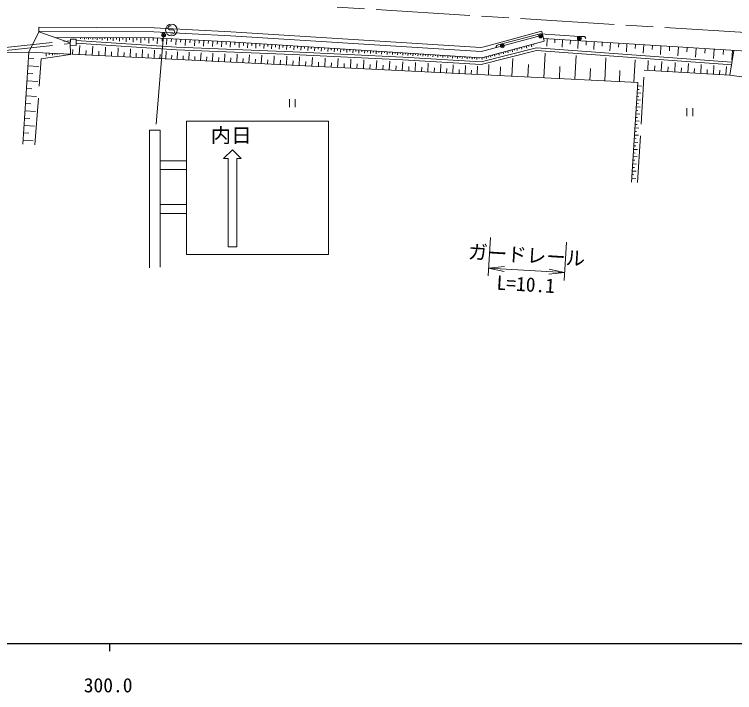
# Model space of a CAD drawing. Units: millimetres, scale not verified. Extents: x 40000 to 680000, y 20000 to 380000.
# Drawn here: x 355850 to 448004, y 198715 to 285474 of the extents above; entities that cross this region are included whole.
import ezdxf
from ezdxf.enums import TextEntityAlignment as Align

# ---------------------------------------------------------------- set-up
doc = ezdxf.new("R2010")
doc.units = ezdxf.units.MM
doc.header["$LTSCALE"] = 1000
doc.header["$PDMODE"] = 32
doc.header["$PDSIZE"] = 500
doc.linetypes.add('CHAIN', pattern=[18.5, 12, -1.5, 3.5, -1.5])
doc.linetypes.add('DASHED', pattern=[7.5, 6, -1.5])
for name, color, linetype, lineweight in [('M-BGD', 7, 'Continuous', 13), ('M-BMK', 2, 'CHAIN', 13), ('M-STR-HTXT', 7, 'Continuous', 13), ('M-STR-STRC', 7, 'Continuous', 13), ('M-TTL-BAND', 7, 'Continuous', 25), ('M-WORK', 1, 'Continuous', 13)]:
    doc.layers.add(name, color=color, linetype=linetype, lineweight=lineweight)
doc.styles.add('ＭＳ ゴシック', font='')
doc.styles.get('ＭＳ ゴシック').set_extended_font_data('MS Gothic')

# ---------------------------------------------------------------- blocks, each defined once
blk = doc.blocks.new('open_arrow')
at = {"color": 0, "linetype": 'Continuous', "lineweight": -2}
blk.add_lwpolyline([(7.5, 1.25), (0, 0), (7.5, -1.25)], dxfattribs=at)

msp = doc.modelspace()

# ---------------------------------------------------------------- linework, layer by layer
at = {"layer": 'M-BGD'}
for p, q in [((375607, 283936), (375497, 283767)), ((375710, 283997), (375607, 283936)), ((375829, 284032), (375710, 283997)), ((375911, 284010), (375829, 284032)), ((357700, 280622), (358958, 283254)), ((358958, 283254), (358979, 283824)), ((358958, 283254), (362984, 281851)), ((358977, 283324), (373705, 283264)), ((358979, 283824), (373719, 283764)), ((373705, 283264), (383518, 282744)), ((373719, 283764), (383547, 283244)), ((375497, 283767), (375562, 283597)), ((375562, 283597), (375690, 283498)), ((375690, 283498), (376173, 283503)), ((375900, 282961), (375803, 283008)), ((376101, 282974), (375900, 282961)), ((376282, 283080), (376101, 282974)), ((376173, 283503), (376301, 283404)), ((376366, 283234), (376282, 283080)), ((376301, 283404), (376366, 283234)), ((383547, 283244), (415526, 281235)), ((415973, 281337), (423287, 283318)), ((423120, 282969), (418219, 281699)), ((428167, 282668), (423120, 282969)), ((423347, 283297), (423627, 282064)), ((373682, 282465), (361075, 282516)), ((363761, 282141), (376598, 281303)), ((364305, 282503), (364304, 282355)), ((364555, 282502), (364554, 282428)), ((364805, 282501), (364804, 282323)), ((365061, 282500), (365061, 282411)), ((365318, 282499), (365317, 282289)), ((365594, 282497), (365593, 282393)), ((365869, 282496), (365868, 282253)), ((366165, 282495), (366165, 282374)), ((366461, 282494), (366460, 282215)), ((366778, 282493), (366778, 282353)), ((367096, 282491), (367095, 282173)), ((367437, 282490), (367436, 282331)), ((367778, 282489), (367776, 282129)), ((368144, 282487), (368143, 282307)), ((368509, 282486), (368508, 282081)), ((368902, 282484), (368901, 282282)), ((369295, 282482), (369293, 282030)), ((369717, 282481), (369716, 282254)), ((370138, 282479), (370136, 281975)), ((370591, 282477), (370590, 282225)), ((371043, 282475), (371041, 281916)), ((371529, 282473), (371528, 282193)), ((372015, 282471), (372012, 281852)), ((372536, 282469), (372535, 282160)), ((373058, 282467), (373055, 281784)), ((373617, 282465), (373616, 282123)), ((373682, 282465), (383472, 281946)), ((374176, 282438), (374138, 281714)), ((374761, 282407), (374742, 282045)), ((375345, 282376), (375306, 281638)), ((375938, 282345), (375919, 281976)), ((376531, 282314), (376491, 281560)), ((377133, 282282), (377113, 281905)), ((377735, 282250), (377695, 281508)), ((378330, 282218), (378310, 281847)), ((378925, 282187), (378886, 281458)), ((379512, 282156), (379492, 281791)), ((380099, 282125), (380061, 281410)), ((380677, 282094), (380658, 281736)), ((381256, 282063), (381219, 281362)), ((381826, 282033), (381808, 281682)), ((382397, 282003), (382360, 281315)), ((383518, 282744), (415567, 280732)), ((416094, 280852), (423417, 282836)), ((416287, 280075), (423627, 282064)), ((424034, 282348), (423976, 281418)), ((425017, 282287), (424988, 281822)), ((426001, 282225), (425941, 281273)), ((427002, 282163), (426972, 281687)), ((428003, 282100), (427942, 281125)), ((428666, 282638), (428167, 282668)), ((428666, 282638), (428746, 282633)), ((428746, 282633), (428795, 282620)), ((428795, 282620), (428853, 282587)), ((428853, 282587), (428892, 282555)), ((428892, 282555), (428919, 282513)), ((428919, 282513), (428946, 282451)), ((428946, 282451), (428953, 282401)), ((428953, 282401), (428951, 282371)), ((429023, 282036), (428992, 281549)), ((363048, 280365), (362984, 281851)), ((363738, 281792), (376579, 280953)), ((364154, 280344), (364212, 281510)), ((365822, 280261), (365879, 281401)), ((367459, 280179), (367515, 281294)), ((369068, 280099), (369122, 281190)), ((370647, 280020), (370701, 281087)), ((376598, 281303), (391459, 280688)), ((382960, 281973), (382941, 281629)), ((383472, 281946), (415631, 279926)), ((383522, 281943), (383480, 281268)), ((384076, 281908), (384055, 281571)), ((384631, 281873), (384590, 281222)), ((385171, 281839), (385150, 281514)), ((385711, 281805), (385671, 281178)), ((386237, 281772), (386217, 281458)), ((386763, 281739), (386725, 281134)), ((387276, 281707), (387257, 281404)), ((387789, 281675), (387752, 281092)), ((388288, 281643), (388270, 281352)), ((388788, 281612), (388753, 281050)), ((389275, 281581), (389257, 281301)), ((389761, 281551), (389727, 281010)), ((390236, 281521), (390219, 281251)), ((390710, 281491), (390677, 280971)), ((391172, 281462), (391156, 281202)), ((391634, 281433), (391603, 280932)), ((392085, 281405), (392069, 281154)), ((392535, 281377), (392505, 280889)), ((392978, 281349), (392963, 281105)), ((393420, 281321), (393391, 280847)), ((393855, 281294), (393840, 281057)), ((394289, 281266), (394260, 280805)), ((394716, 281240), (394701, 281009)), ((395142, 281213), (395114, 280765)), ((395561, 281187), (395547, 280963)), ((395979, 281160), (395952, 280725)), ((396390, 281135), (396377, 280917)), ((396801, 281109), (396775, 280686)), ((397205, 281083), (397192, 280872)), ((415526, 281235), (415973, 281337)), ((415558, 279418), (422636, 281216)), ((417498, 281294), (417502, 281358)), ((417508, 281256), (417498, 281294)), ((417502, 281358), (417519, 281413)), ((417519, 281413), (417554, 281474)), ((417554, 281474), (417595, 281516)), ((417595, 281516), (417658, 281553)), ((417658, 281553), (417735, 281573)), ((418219, 281699), (417735, 281573)), ((420122, 281114), (420193, 280854)), ((420423, 281196), (420458, 281065)), ((420724, 281277), (420797, 281007)), ((421031, 281360), (421067, 281225)), ((421338, 281444), (421414, 281164)), ((421650, 281528), (421688, 281388)), ((421963, 281613), (422042, 281323)), ((422282, 281699), (422321, 281554)), ((422636, 281216), (447670, 279368)), ((430042, 281973), (429980, 280975)), ((431080, 281908), (431049, 281409)), ((432118, 281843), (432054, 280822)), ((433175, 281777), (433143, 281266)), ((434232, 281711), (434166, 280666)), ((435308, 281644), (435275, 281121)), ((436384, 281577), (436317, 280507)), ((437479, 281509), (437446, 280973)), ((438575, 281440), (438507, 280345)), ((439690, 281370), (439656, 280823)), ((440806, 281301), (440736, 280180)), ((441942, 281230), (441907, 280670)), ((443078, 281159), (443006, 280013)), ((444234, 281087), (444198, 280514)), ((354750, 280575), (357700, 280622)), ((357700, 280622), (356932, 268893)), ((357700, 280622), (363043, 280399)), ((359920, 280529), (359903, 280114)), ((360319, 280513), (360310, 280305)), ((360718, 280496), (360707, 280242)), ((361020, 280483), (361015, 280356)), ((361323, 280471), (361317, 280338)), ((361573, 280460), (361570, 280394)), ((363215, 280391), (435617, 276774)), ((363305, 280387), (363334, 280970)), ((364988, 280303), (365016, 280873)), ((366641, 280220), (366668, 280778)), ((368264, 280139), (368291, 280684)), ((369858, 280060), (369884, 280593)), ((371423, 279981), (371449, 280503)), ((372198, 279943), (372250, 280985)), ((372960, 279904), (372985, 280414)), ((373721, 279866), (373772, 280886)), ((374469, 279829), (374494, 280327)), ((375217, 279792), (375267, 280788)), ((375954, 279755), (375978, 280244)), ((376579, 280953), (391443, 280338)), ((376691, 279718), (376740, 280696)), ((377435, 279681), (377460, 280176)), ((378180, 279644), (378229, 280635)), ((379684, 279569), (379734, 280573)), ((381204, 279493), (381255, 280510)), ((382740, 279416), (382792, 280446)), ((384292, 279338), (384345, 280382)), ((385861, 279260), (385913, 280317)), ((387445, 279181), (387498, 280251)), ((389046, 279101), (389100, 280185)), ((391443, 280338), (405549, 279668)), ((391459, 280688), (405567, 280018)), ((397608, 281058), (397583, 280647)), ((398005, 281033), (397992, 280828)), ((398401, 281008), (398376, 280610)), ((398789, 280984), (398777, 280785)), ((399178, 280959), (399154, 280573)), ((399560, 280936), (399548, 280742)), ((399942, 280912), (399918, 280536)), ((400317, 280888), (400305, 280700)), ((400691, 280864), (400669, 280501)), ((401059, 280841), (401048, 280660)), ((401427, 280818), (401405, 280466)), ((401789, 280796), (401777, 280619)), ((402150, 280773), (402128, 280431)), ((402504, 280751), (402494, 280580)), ((402859, 280728), (402838, 280398)), ((403207, 280707), (403197, 280541)), ((403555, 280685), (403535, 280365)), ((403897, 280663), (403887, 280503)), ((404239, 280642), (404219, 280332)), ((404574, 280621), (404565, 280466)), ((404910, 280600), (404891, 280300)), ((405239, 280579), (405230, 280429)), ((405569, 280558), (405550, 280269)), ((405892, 280538), (405883, 280393)), ((406215, 280518), (406197, 280230)), ((406537, 280497), (406528, 280354)), ((406859, 280477), (406841, 280192)), ((407180, 280457), (407171, 280314)), ((407501, 280437), (407483, 280153)), ((407821, 280417), (407812, 280275)), ((408141, 280397), (408123, 280115)), ((408460, 280377), (408451, 280236)), ((408778, 280357), (408761, 280077)), ((409096, 280337), (409087, 280197)), ((409414, 280317), (409396, 280039)), ((409731, 280297), (409722, 280158)), ((410047, 280277), (410030, 280001)), ((410363, 280257), (410354, 280119)), ((410678, 280237), (410661, 279963)), ((410993, 280218), (410984, 280080)), ((411307, 280198), (411290, 279925)), ((411621, 280178), (411612, 280042)), ((411934, 280158), (411917, 279887)), ((415567, 280732), (416094, 280852)), ((415591, 279066), (422667, 280863)), ((416738, 280197), (416794, 279990)), ((417007, 280270), (417035, 280167)), ((417276, 280343), (417334, 280128)), ((417550, 280417), (417579, 280310)), ((417824, 280491), (417885, 280267)), ((418103, 280567), (418133, 280455)), ((418382, 280643), (418445, 280410)), ((418667, 280720), (418698, 280603)), ((418951, 280797), (419017, 280555)), ((419241, 280875), (419274, 280754)), ((419531, 280954), (419599, 280703)), ((419826, 281034), (419860, 280908)), ((422667, 280863), (447644, 279019)), ((423605, 277374), (423763, 280528)), ((427564, 277176), (427716, 280225)), ((445391, 281015), (445317, 279842)), ((446568, 280941), (446531, 280355)), ((447384, 277711), (447927, 280856)), ((447746, 280868), (447671, 279668)), ((357653, 279893), (358346, 279848)), ((378932, 279606), (378957, 280108)), ((380444, 279531), (380470, 280039)), ((381972, 279454), (381998, 279969)), ((383516, 279377), (383543, 279899)), ((385076, 279299), (385103, 279828)), ((386653, 279220), (386680, 279756)), ((388245, 279141), (388273, 279683)), ((389855, 279060), (389882, 279610)), ((390664, 279020), (390718, 280118)), ((391477, 278979), (391505, 279533)), ((392291, 278939), (392346, 280045)), ((393107, 278898), (393135, 279453)), ((393924, 278857), (393979, 279968)), ((394742, 278816), (394770, 279373)), ((395561, 278775), (395616, 279890)), ((396382, 278734), (396410, 279294)), ((397203, 278693), (397259, 279812)), ((398850, 278611), (398906, 279734)), ((400501, 278528), (400558, 279655)), ((402158, 278446), (402214, 279576)), ((403819, 278363), (403876, 279497)), ((405485, 278279), (405542, 279418)), ((405549, 279668), (415591, 279066)), ((405567, 280018), (415558, 279418)), ((407132, 278197), (407188, 279319)), ((412247, 280139), (412238, 280003)), ((412559, 280119), (412542, 279850)), ((412871, 280100), (412862, 279965)), ((413182, 280080), (413165, 279812)), ((413492, 280061), (413484, 279927)), ((413803, 280041), (413786, 279775)), ((414112, 280022), (414103, 279889)), ((414421, 280002), (414404, 279738)), ((414729, 279983), (414721, 279851)), ((415038, 279964), (415021, 279701)), ((415345, 279944), (415336, 279813)), ((415631, 279926), (416287, 280075)), ((415651, 279931), (415701, 279713)), ((415929, 279994), (415953, 279885)), ((416206, 280057), (416252, 279853)), ((416472, 280125), (416500, 280024)), ((419520, 277578), (419633, 279846)), ((431400, 276985), (431547, 279932)), ((435118, 276799), (435260, 279647)), ((436884, 278330), (436956, 279557)), ((438625, 278227), (438696, 279429)), ((440336, 278126), (440405, 279303)), ((357588, 278911), (358975, 278821)), ((398026, 278652), (398054, 279213)), ((399675, 278570), (399704, 279133)), ((401329, 278487), (401358, 279052)), ((402988, 278404), (403017, 278972)), ((404652, 278321), (404681, 278890)), ((406309, 278238), (406337, 278799)), ((407945, 278156), (407973, 278710)), ((408759, 278116), (408814, 279222)), ((409563, 278076), (409590, 278621)), ((410366, 278035), (410421, 279126)), ((411161, 277996), (411188, 278533)), ((411955, 277956), (412009, 279030)), ((412740, 277917), (412766, 278446)), ((413525, 277878), (413578, 278936)), ((414301, 277839), (414327, 278360)), ((415076, 277800), (415128, 278843)), ((416499, 277729), (416566, 279067)), ((418010, 277654), (418066, 278788)), ((421563, 277476), (421641, 279053)), ((425584, 277275), (425661, 278800)), ((429482, 277080), (429556, 278554)), ((433259, 276892), (433330, 278316)), ((447384, 277711), (436453, 278355)), ((437754, 278278), (437790, 278879)), ((439481, 278177), (439515, 278765)), ((441177, 278077), (441211, 278652)), ((442017, 278027), (442085, 279178)), ((442843, 277979), (442876, 278542)), ((443668, 277930), (443735, 279057)), ((444480, 277882), (444512, 278434)), ((445291, 277835), (445356, 278937)), ((446088, 277788), (446120, 278327)), ((446885, 277741), (446948, 278819)), ((357525, 277940), (358210, 277895)), ((451365, 277160), (447384, 277711)), ((357461, 276968), (358831, 276878)), ((435617, 276774), (434802, 264011)), ((357398, 276006), (358075, 275962)), ((435561, 275886), (435807, 275870)), ((435589, 276331), (436078, 276300)), ((357335, 275044), (358689, 274956)), ((391032, 274622), (391032, 273622)), ((391782, 273622), (391782, 274622)), ((435504, 274995), (435751, 274979)), ((435532, 275441), (436024, 275410)), ((357273, 274093), (357941, 274049)), ((435447, 274101), (435695, 274085)), ((435475, 274549), (435970, 274517)), ((357210, 273141), (358547, 273053)), ((435389, 273203), (435639, 273187)), ((435418, 273653), (435915, 273621)), ((441901, 273471), (441901, 272471)), ((442651, 272471), (442651, 273471)), ((357149, 272199), (357809, 272156)), ((435332, 272302), (435583, 272286)), ((435361, 272754), (435861, 272722)), ((357087, 271257), (358408, 271170)), ((435245, 270945), (435751, 270913)), ((435274, 271398), (435527, 271382)), ((435303, 271851), (435806, 271819)), ((357026, 270324), (357678, 270282)), ((435187, 270036), (435695, 270004)), ((435216, 270491), (435470, 270474)), ((356965, 269392), (358269, 269307)), ((435129, 269123), (435640, 269091)), ((435158, 269580), (435414, 269563)), ((435070, 268207), (435584, 268175)), ((435100, 268665), (435357, 268649)), ((435012, 267288), (435528, 267255)), ((435041, 267748), (435299, 267731)), ((434953, 266365), (435472, 266332)), ((434982, 266827), (435242, 266810)), ((434894, 265439), (435416, 265406)), ((434923, 265902), (435184, 265886)), ((434834, 264510), (435359, 264476)), ((434864, 264974), (435127, 264958))]:
    msp.add_line(p, q, dxfattribs=at)
at = {"layer": 'M-BGD', "linetype": 'DASHED'}
for p, q in [((354729, 281221), (363023, 282108)), ((354766, 280873), (363012, 281755)), ((435579, 263962), (436453, 278355))]:
    msp.add_line(p, q, dxfattribs=at)
at = {"layer": 'M-BGD'}
msp.add_lwpolyline([(362998, 281531), (363733, 281499), (363767, 282285), (363033, 282318)], close=True, dxfattribs=at)
at = {"layer": 'M-BGD', "linetype": 'DASHED'}
msp.add_lwpolyline([(358482, 268796), (359296, 279770), (363048, 280365)], dxfattribs=at)
at = {"layer": 'M-BGD'}
for centre, radius in [((375947, 283475), 750), ((374935, 282825), 250), ((374935, 282825), 125), ((423180, 282727), 250), ((423180, 282727), 150), ((423180, 282727), 50), ((428152, 282418), 250), ((428152, 282418), 150), ((428152, 282418), 50), ((418282, 281457), 250), ((418282, 281457), 150), ((418282, 281457), 50)]:
    msp.add_circle(centre, radius, dxfattribs=at)
msp.add_point((374935, 282825), dxfattribs=at)
at = {"layer": 'M-BMK'}
msp.add_line((469526, 281899), (371216, 288026), dxfattribs=at)
at = {"layer": 'M-STR-HTXT'}
for p, q in [((416759, 256925), (416470, 252024)), ((426482, 256351), (426193, 251451)), ((416529, 253022), (426251, 252449))]:
    msp.add_line(p, q, dxfattribs=at)
at = {"layer": 'M-STR-STRC'}
for p, q in [((374935, 282825), (373975, 271446)), ((377854, 254780), (377854, 271810)), ((377854, 271810), (396046, 271810)), ((396046, 254780), (396046, 271810)), ((373150, 270656), (374494, 270656)), ((373150, 270656), (373150, 253066)), ((374494, 270656), (374494, 253146)), ((383747, 268167), (382627, 267047)), ((384867, 267047), (383747, 268167)), ((374494, 266736), (377854, 266736)), ((382627, 267047), (383187, 267047)), ((383196, 255747), (383182, 267047)), ((384307, 255749), (384307, 267047)), ((384307, 267047), (384867, 267047)), ((377854, 265616), (374494, 265616)), ((374494, 261136), (377854, 261136)), ((377854, 260016), (374494, 260016)), ((383196, 255747), (384307, 255749)), ((377854, 254780), (396046, 254780))]:
    msp.add_line(p, q, dxfattribs=at)
at = {"layer": 'M-TTL-BAND'}
for p, q in [((40000, 205000), (579000, 205000)), ((368000, 205000), (368000, 204000))]:
    msp.add_line(p, q, dxfattribs=at)
at = {"layer": 'M-WORK'}
msp.add_lwpolyline([(423535, 282379), (454407, 280453), (530925, 275612), (569917, 273228)], dxfattribs=at)

# ---------------------------------------------------------------- block references
at = {"layer": 'M-STR-HTXT', "xscale": 267, "yscale": 267}
for p, rotation in [((416529, 253022), 356.6), ((426251, 252449), 176.6)]:
    msp.add_blockref('open_arrow', p, dxfattribs=dict(at, rotation=rotation))

# ---------------------------------------------------------------- texts
at = {"layer": 'M-STR-HTXT', "style": 'ＭＳ ゴシック'}
msp.add_text('ガードレール', height=1833, rotation=356.445, dxfattribs=at).set_placement((421400, 254680), align=Align.MIDDLE_CENTER)
msp.add_text('L=10.1', height=1833, rotation=356.626, dxfattribs=at).set_placement((421207, 249492), align=Align.BOTTOM_CENTER)
at = {"layer": 'M-STR-STRC', "style": 'ＭＳ ゴシック', "width": 1.05}
msp.add_text('内日', height=1833, dxfattribs=at).set_placement((380959, 268532), align=Align.BOTTOM_LEFT)
at = {"layer": 'M-TTL-BAND', "style": 'ＭＳ ゴシック'}
msp.add_text('300.0', height=1833, dxfattribs=at).set_placement((367844, 198195), align=Align.BOTTOM_CENTER)

doc.saveas('drawing.dxf')
